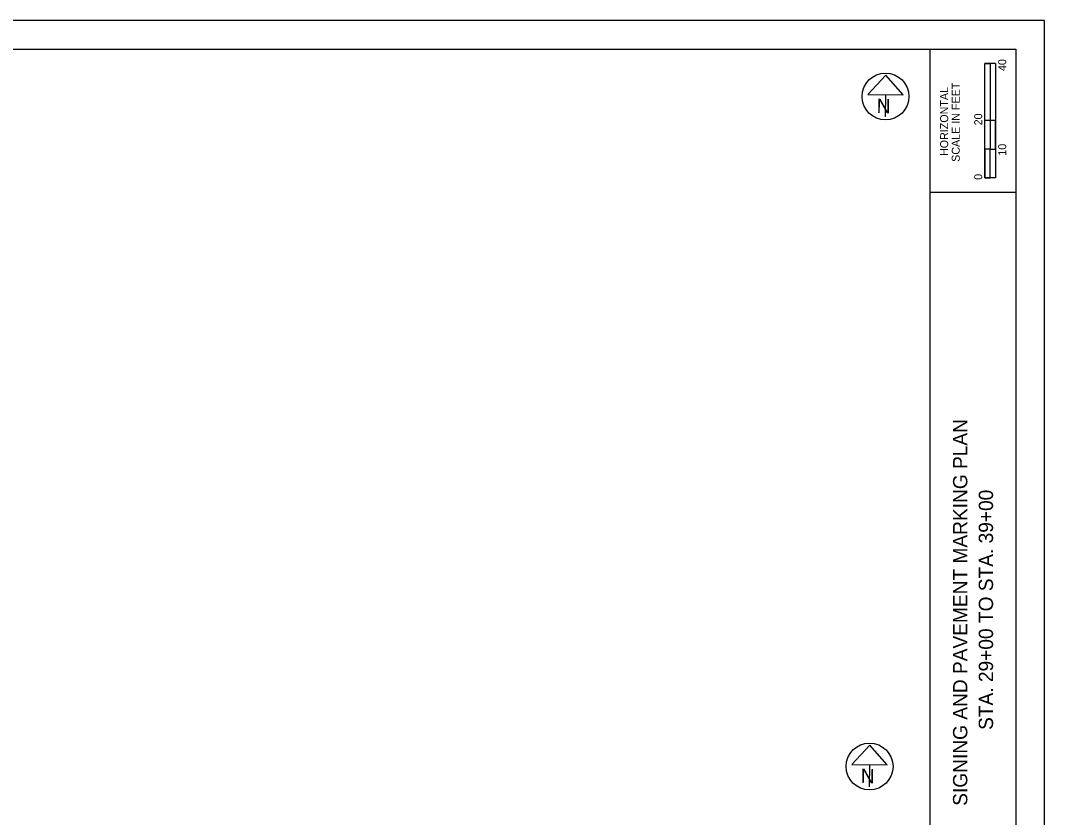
# Model space of a CAD drawing. Extents: x -36 to 680, y 16 to 470.
# Drawn here: x 322.2 to 680.3, y 190.9 to 469.6 of the extents above; entities that cross this region are included whole.
import ezdxf

# ---------------------------------------------------------------- set-up
doc = ezdxf.new("R2010")
doc.units = 0
for name, color, linetype in [('PV_P_Bikeway', 7, 'Continuous'), ('PV_P_EOP', 7, 'Continuous'), ('RD_P_Text', 7, 'Continuous'), ('RD_X_Text', 7, 'Continuous'), ('SC_Shading1', 7, 'Continuous')]:
    doc.layers.add(name, color=color, linetype=linetype)

msp = doc.modelspace()

# ---------------------------------------------------------------- linework, layer by layer
at = {"layer": 'PV_P_Bikeway'}
msp.add_lwpolyline([(0.33, 29.55), (680.33, 29.55), (680.33, 469.55), (0.33, 469.55)], close=True, dxfattribs=at)
at = {"layer": 'PV_P_EOP'}
for p, q in [((624.83, 450.45), (618.58, 443.72)), ((630.88, 443.53), (624.83, 450.45)), ((618.58, 443.72), (630.88, 443.53)), ((624.73, 443.63), (624.61, 435.89)), ((619.25, 216.18), (613, 209.44)), ((625.3, 209.26), (619.25, 216.18)), ((613, 209.44), (625.3, 209.26)), ((619.15, 209.35), (619.04, 201.62))]:
    msp.add_line(p, q, dxfattribs=at)
for centre in [(624.72, 442.98), (619.14, 208.7)]:
    msp.add_circle(centre, 8.2, dxfattribs=at)
at = {"layer": 'RD_P_Text'}
for p, q in [((659.46, 414.55), (659.46, 454.55)), ((663.21, 454.55), (659.46, 454.55)), ((659.46, 434.55), (659.46, 454.55)), ((659.46, 454.55), (661.33, 454.55)), ((661.33, 454.55), (661.34, 454.55)), ((661.34, 454.55), (661.34, 434.55)), ((663.21, 454.55), (663.21, 414.55)), ((661.34, 434.55), (659.46, 434.55)), ((663.19, 434.55), (661.33, 434.55)), ((661.33, 434.55), (661.33, 424.55)), ((663.19, 424.55), (663.19, 434.55)), ((661.33, 424.55), (659.46, 424.55)), ((659.46, 424.55), (659.46, 414.55)), ((661.33, 414.55), (661.33, 424.55)), ((661.33, 424.55), (663.19, 424.55)), ((663.21, 414.55), (659.46, 414.55)), ((659.46, 414.55), (661.33, 414.55))]:
    msp.add_line(p, q, dxfattribs=at)
at = {"layer": 'RD_X_Text'}
for p, q in [((640.33, 39.55), (640.33, 459.55)), ((640.33, 409.55), (670.33, 409.55))]:
    msp.add_line(p, q, dxfattribs=at)
msp.add_lwpolyline([(30.33, 459.55), (670.33, 459.55), (670.33, 39.55), (30.33, 39.55)], close=True, dxfattribs=at)
at = {"layer": 'SC_Shading1'}
for centre in [(624.72, 442.98), (619.14, 208.7)]:
    msp.add_circle(centre, 8.2, dxfattribs=at)

# ---------------------------------------------------------------- texts
at = {"layer": 'PV_P_EOP'}
for rotation, p in [(359.1183, (621.6, 437.2)), (359.1542, (616.03, 202.92))]:
    msp.add_text('N', height=5, rotation=rotation, dxfattribs=at).set_placement(p)
at = {"layer": 'RD_P_Text'}
for s, height, p in [('40', 2.8, (666.93, 451.88)), ('SCALE IN FEET', 2.8, (650.68, 420.13)), ('HORIZONTAL', 2.8, (646.63, 422.16)), ('20', 2.8, (658.54, 432.88)), ('10', 2.8, (666.93, 422.28)), ('0', 2.8, (658.54, 413.82)), ('SIGNING AND PAVEMENT MARKING PLAN', 5, (653.33, 194.96)), ('STA. 29+00 TO STA. 39+00', 5, (662.33, 221.49))]:
    msp.add_text(s, height=height, rotation=90, dxfattribs=at).set_placement(p)

doc.saveas('drawing.dxf')
